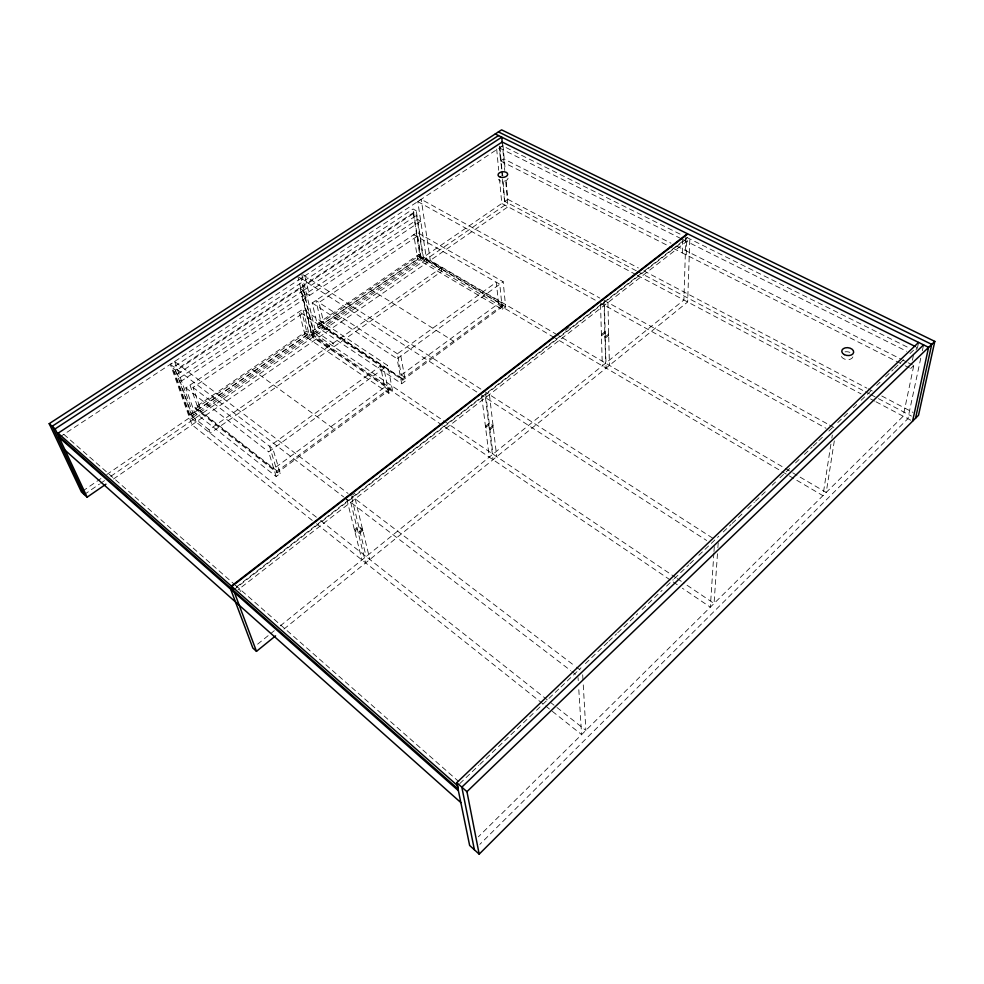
<?xml version="1.0" encoding="UTF-8"?>
<svg xmlns="http://www.w3.org/2000/svg" width="984" height="984" viewBox="0 0 984 984"><rect width="100%" height="100%" fill="white"/><g stroke="black" fill="none" stroke-linecap="round" stroke-linejoin="round"><path stroke-width="0.74" stroke-dasharray="4.92 3.69" d="M682.699 239.444L682.293 252.925L685.442 250.465M685.873 236.984L683.88 299.985L280.292 625.861M686.66 241.424L686.217 254.905L689.366 252.445M713.88 553.008L710.325 607.165L682.367 588.198M713.978 551.507L714.372 545.48M717.471 553.771L714.052 603.487L683.548 582.872M717.877 547.756L718.295 541.729M830.902 444.178L822.944 495.678L554.865 337.906M831.849 438.114L832.316 435.088M834.309 440.906L826.216 492.443L558.727 335.679M912.402 360.23L913.546 354.683M916.116 349.935L916.682 347.204M913.669 366.048L903.189 416.22L478.384 836.806M917.359 348.336L918.589 342.432M920.753 358.176L907.875 418.704L479.848 844.37M922.328 350.796L923.582 344.892M910.68 368.545L913.767 365.568M459.823 783.559L478.716 765.503M479.835 764.445L535.407 711.358M536.526 710.3L559.871 688M560.978 686.943L580.99 667.829M585.431 663.585L607.669 642.355M608.776 641.285L616.562 633.856M617.669 632.798L637.681 613.684M642.121 609.44L662.134 590.326M666.574 586.083L673.253 579.711M674.36 578.654L688.812 564.853M689.919 563.783L694.372 559.539M698.812 555.296L718.824 536.182M723.265 531.938L731.051 524.509M732.158 523.439L743.277 512.824M747.729 508.58L754.396 502.209M755.503 501.151L767.729 489.466M772.182 485.223L775.515 482.037M779.955 477.793L791.074 467.179M795.527 462.935L799.967 458.679M804.42 454.436L812.194 447.007M813.313 445.937L817.753 441.693M818.86 440.635L823.313 436.392M828.872 431.078L833.313 426.835M837.765 422.591L847.765 413.034M853.325 407.72L856.658 404.535M861.111 400.291L872.218 389.676M876.67 385.421L880.004 382.247M885.563 376.933L893.337 369.504M894.456 368.434L898.896 364.191M900.016 363.133L904.456 358.889M910.015 353.576L914.456 349.332M283.945 629.083L687.656 301.99L689.833 238.952L238.116 589.748M257.611 644.176L274.327 630.67M352.481 494.964L354.904 493.095M565.382 330.218L569.023 327.414M236.406 587.018L687.275 237.685M233.196 590.228L687.73 237.907M388.803 393.268L383.908 368.299L299.173 311.682L305.347 336.417L388.803 393.268L392.518 390.525L387.708 365.544L302.912 309.173L185.841 387.868L194.5 412.382L276.16 476.514L280.292 473.476L272.912 448.852L189.986 385.076L198.534 409.615L280.292 473.476M502.32 309.37L499.786 284.216L413.772 234.635L417.671 259.432L502.32 309.37L505.653 306.91L503.181 281.756L417.142 232.372L312.174 302.949L318.078 327.684L401.706 383.735L405.371 381.017L400.845 356.023L315.876 300.452L321.707 325.2L405.371 381.017M277.205 472.8L276.812 471.484L390.193 387.905L306.516 331.227L194.93 407.474L195.385 408.791L277.205 472.8L390.451 389.246L390.193 387.905M402.825 380.107L402.579 378.779L503.845 304.142L418.975 254.376L318.742 322.863L319.062 324.191L402.825 380.107L503.98 305.483L503.845 304.142M275.852 467.154L384.683 387.179L380.476 366.011L269.555 446.256L275.852 467.154L279.173 469.737M401.3 374.978L498.519 303.539L496.317 282.224L397.401 353.773L401.3 374.978L404.682 377.229M276.16 476.514L268.693 451.914L387.708 365.544M401.706 383.735L397.093 358.742L503.181 281.756M191.855 416.183L209.014 429.725L441.262 267.796L423.378 257.316M113.443 479.023L508.015 206.775L505.567 179.543M82.681 491.065L101.672 478.039M106.703 474.583L507.83 199.334L506.071 179.703M192.852 417.364L313.859 334.228L303.244 290.563L300.12 288.533L174.439 371.755L189.887 415.027L192.852 417.364L177.464 374.08L174.439 371.755M314.277 333.945L423.231 259.087L416.539 215.348L413.366 213.565L300.55 288.25L311.239 331.891L314.277 333.945L303.675 290.28L300.55 288.25M84.28 494.546L99.458 484.091M100.7 483.242L104.525 480.61M110.798 476.293L504.903 205.127L501.84 171.856M195.385 408.791L306.848 332.543L392.518 390.525M319.062 324.191L419.184 255.692L418.975 254.376M189.887 415.027L310.821 332.174L313.859 334.228M311.239 331.891L420.143 257.267M194.5 412.382L198.534 409.615M197.243 405.888L200.232 408.225L309.013 333.896L302.912 309.173M318.078 327.684L321.707 325.2M320.821 321.448L323.896 323.49L420.98 257.168L417.142 232.372M416.933 236.455L318.976 302.494L323.896 323.49M177.464 374.08L303.244 290.563M303.675 290.28L416.539 215.348M502.541 145.853L499.368 147.932L500.573 160.933L503.71 158.842L671.014 243.196M416.269 210.785L413.083 209.002L172.421 367.795L175.459 370.119L416.269 210.785L423.919 260.846M59.827 436.982L502.504 145.829L681.801 234.967M312.26 520.425L192.003 424.817L170.343 364.338L174.635 361.522L348.041 493.439M427.019 262.666L417.794 201.585L421.226 199.322L599.846 298.09M686.894 237.501L909.769 348.299M499.368 147.932L681.777 238.989M683.142 239.665L906.694 351.263M676.5 245.963L901.418 359.344M902.795 360.046L906.904 362.112M908.281 362.813L912.389 364.879M500.573 160.933L672.023 247.722M673.388 248.423L903.829 365.076M905.194 365.765L909.314 367.844M507.83 199.334L638.37 267.98M643.807 270.846L866.818 388.114M868.183 388.828L872.267 390.98M881.787 395.986L913.054 412.431M636.304 270.821L504.817 201.4L502.603 177.231M637.657 271.535L864.038 391.042M865.391 391.755L869.462 393.907M870.815 394.621L911.479 416.084M636.008 274.61L501.791 203.479L499.528 179.297M637.374 275.335L861.061 393.895M870.557 398.926L874.616 401.078M875.981 401.792L912.586 421.201M603.967 300.366L828.147 424.313M829.5 425.063L834.862 428.028M417.794 201.585L597.755 301.534M599.096 302.272L826.068 428.323M557.411 334.904L430.291 260.416L421.226 199.322M419.184 255.692L503.98 305.483M420.98 257.168L505.653 306.91M417.081 255.668L423.231 259.087M498.519 303.539L501.938 305.544M554.14 337.475L420.832 259.026L413.083 209.002M370.291 289.136L453.673 341.276M302.937 274.708L715.712 540.068M299.111 277.217L706.647 540.499M306.381 293.453L309.493 295.495L304.806 275.901L300.981 278.411L305.741 298.004L302.617 295.963M312.174 302.949L397.093 358.742M318.742 322.863L402.579 378.779M315.52 331.325L333.133 343.195L333.945 346.725M675.934 577.731L316.368 334.843L301.645 273.872M677.189 578.58L682.281 582.024M311.879 333.822L329.48 345.728L330.304 349.258M677.299 584.754L312.74 337.34L297.832 276.381M304.413 332.654L307.475 334.732L302.26 313.761L193.012 387.413L200.232 408.225M384.683 387.179L388.065 389.479M252.494 369.726L334.339 429.233M349.258 494.362L575.185 666.229M576.403 667.152L580.068 669.944M170.343 364.338L343.65 496.908M344.867 497.842L570.646 670.547M571.864 671.482L575.517 674.286M185.841 387.868L268.693 451.914M194.93 407.474L276.812 471.484M316.381 517.19L190.133 417.327L172.421 367.795M320.624 520.548L585.874 730.374L583.118 682.318M316.467 523.771L581.606 734.605L578.715 688.148M63.862 434.374L234.315 584.262M458.913 781.726L235.471 585.271L236.664 588.223M239.419 588.739L240.453 591.556M175.459 370.119L193.098 419.676M174.635 361.522L196.062 422.013M209.014 429.725L210.219 433.218L441.767 271.35L441.262 267.796M346.823 499.343L361.94 559.933M300.12 288.533L310.821 332.174M350.71 502.307L365.654 562.885M351.632 497.338L366.134 556.55M355.163 498.851L369.849 559.49M413.366 213.565L420.193 257.5M481.742 396.552L489.257 457.129M485.506 397.634L493.021 459.688M485.653 393.526L492.959 454.141M489.417 394.584L496.736 456.687M496.686 149.076L498.667 170.232M499.823 147.022L501.901 169.678M502.037 171.191L502.455 175.718M499.478 146.149L501.705 170.343M502.959 144.956L505.124 169.125M502.16 142.004L504.755 170.466M578.051 677.656L578.248 680.645M582.676 674.803L583.032 680.805M600.535 304.536L602.319 365.839M604.459 305.249L606.107 368.065M604.004 301.854L605.627 363.17M607.928 302.555L609.416 365.384M508.027 178.19A4.822 2.854 -5.6 0 1 503.747 181.265A4.822 2.854 -5.6 0 1 498.544 179.408M501.828 175.816A4.822 2.854 -5.6 0 1 503.008 175.619M852.87 356.897A5.953 3.936 6.7 0 1 846.535 359.578A5.953 3.936 6.7 0 1 841.148 355.421M845.059 351.841A5.953 3.936 6.7 0 1 851.246 353.145M362.85 530.597L358.533 534.029L354.744 531.065L359.049 527.645L362.85 530.597M493.242 427.044L489.429 430.069L485.579 427.523L489.392 424.51L493.242 427.044M608.702 335.359L605.32 338.041L601.445 335.827L604.828 333.146L608.702 335.359M362.543 529.343L358.225 532.774L354.424 529.81L358.742 526.391L362.543 529.343M493.095 425.764L489.282 428.79L485.419 426.232L489.233 423.218L493.095 425.764M608.678 334.056L605.283 336.749L601.409 334.523L604.803 331.854L608.678 334.056M420.758 221.166L181.523 380.98L178.498 378.643L417.585 219.37L420.758 221.166"/><path stroke-width="1.48" d="M912.586 421.201L928.601 347.364L495.259 133.972M915.551 418.237L931.713 344.375L498.433 131.905M105.928 484.202L87.158 497.166L81.414 491.938L49.2 423.673L501.594 129.851L934.8 341.399L918.502 415.285L479.183 854.149L469.639 845.453L456.748 782.674L918.589 342.432M479.183 854.149L466.945 791.665L934.8 341.399M923.582 344.892L461.828 787.151L474.399 849.782M230.674 589.219L252.839 648.025L256.48 651.346L275.582 635.861M231.351 586.083L687.41 233.7L502.16 142.004L58.056 433.194L59.827 436.982L232.753 589.834L231.351 586.083L58.056 433.194M458.323 789.217L233.196 590.228L231.781 586.464L687.865 233.921L915.317 346.528M49.2 423.673L55.129 428.889L501.754 137.17L502.295 143.221M498.507 135.571L52.152 426.269L84.28 494.546M456.748 782.674L466.945 791.665M231.781 586.464L457.597 785.675L458.089 788.036M59.151 437.474L458.396 790.693M65.165 450.291L460.844 802.587M55.129 428.889L87.158 497.166M234.475 592.577L256.48 651.346M500.401 177.206A4.834 2.841 -5.6 0 0 507.683 174.328A4.834 2.841 -5.6 0 0 500.524 172.249A4.834 2.841 -5.6 0 0 500.401 177.206M844.297 354.621A5.978 3.936 6.6 0 0 853.645 352.346A5.978 3.936 6.6 0 0 845.194 347.869A5.978 3.936 6.6 0 0 844.297 354.621"/></g></svg>
